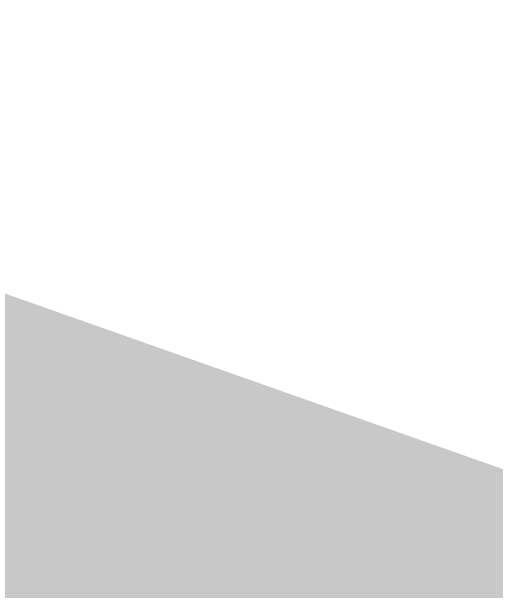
# Model space of a CAD drawing. Header units: inches. Extents: x 288635 to 693176, y 676945 to 1601077.
# Drawn here: x 497808 to 498417, y 1099080 to 1099809 of the extents above; entities that cross this region are included whole.
import ezdxf

# ---------------------------------------------------------------- set-up
doc = ezdxf.new("R2010")
doc.units = ezdxf.units.IN
doc.header["$MEASUREMENT"] = 0

msp = doc.modelspace()

# ---------------------------------------------------------------- hatches: boundary and pattern name
msp.add_hatch(color=256).paths.add_polyline_path([(501268.0818, 1097639.0308), (501432.1238, 1097025.1962), (501474.4572, 1096480.1535), (501447.9988, 1096146.7778), (501331.5819, 1095765.777), (501209.8734, 1095368.9012), (500977.0396, 1095014.3589), (500680.7056, 1094606.8997), (500347.33, 1094268.2324), (499923.9958, 1093818.4398), (499564.1617, 1093474.4808), (499445.1083, 1093692.9543), (499318.1081, 1093941.6632), (499064.1075, 1094412.6224), (498852.4405, 1094783.0399), (498635.4817, 1095153.4573), (498339.1478, 1095767.2918), (498164.5224, 1096169.4593), (497963.4387, 1096534.585), (497788.8133, 1096746.2521), (497555.9795, 1096968.5026), (497143.2287, 1097153.7113), (496788.6863, 1097211.9197), (496360.0605, 1097180.1696), (495677.4341, 1097069.0444), (495137.683, 1096957.9192), (494613.807, 1096862.669), (493941.764, 1096730.3771), (493476.0964, 1096550.4601), (493375.2765, 1096478.2943), (493739.2986, 1097049.4229), (494171.0995, 1097855.8745), (494552.4982, 1098649.3382), (494981.124, 1099511.8816), (495203.3745, 1100136.2995), (495208.6662, 1100326.7999), (495108.1243, 1100570.2171), (494981.124, 1100924.7595), (494843.5404, 1101348.0936), (494902.1941, 1101639.5388), (495198.528, 1101205.6212), (495568.9454, 1100798.1621), (495997.5713, 1100411.8696), (496791.3229, 1099882.7019), (497574.4911, 1099533.4512), (498474.0762, 1099215.9506), (499161.9943, 1099004.2835), (499675.287, 1098882.5749), (500024.5377, 1098797.9081), (500400.2467, 1098676.1995), (500685.9973, 1098533.3242), (500876.4977, 1098348.1155), (501130.4982, 1097998.8648), (501268.0818, 1097639.0308)], flags=0)

doc.saveas('drawing.dxf')
